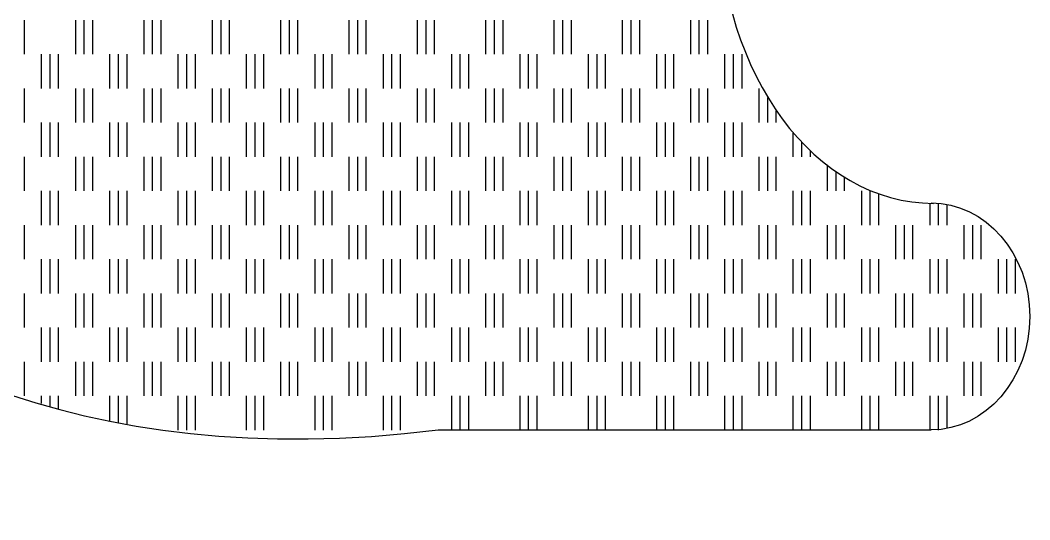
# Model space of a CAD drawing. Extents: x 5 to 365, y 4 to 204.
# Drawn here: x 34.72 to 64.26, y 127.95 to 142.57 of the extents above; entities that cross this region are included whole.
import ezdxf

# ---------------------------------------------------------------- set-up
doc = ezdxf.new("R2010")
doc.units = 0
doc.layers.add('Your_Design', color=7, linetype='CONTINUOUS')

msp = doc.modelspace()

# ---------------------------------------------------------------- linework, layer by layer
at = {"layer": 'Your_Design', "color": 6}
for points in [[(34.843847, 141.57235), (34.843847, 142.566538)], [(36.343848, 141.57235), (36.343848, 142.566538)], [(36.593847, 141.57235), (36.593847, 142.566538)], [(36.843847, 141.57235), (36.843847, 142.566538)], [(38.343847, 141.57235), (38.343847, 142.566538)], [(38.593847, 141.57235), (38.593847, 142.566538)], [(38.843846, 141.57235), (38.843846, 142.566538)], [(40.343847, 141.57235), (40.343847, 142.566538)], [(40.593846, 141.57235), (40.593846, 142.566538)], [(40.843846, 141.57235), (40.843846, 142.566538)], [(42.34385, 141.57235), (42.34385, 142.566538)], [(42.593849, 141.57235), (42.593849, 142.566538)], [(42.843849, 141.57235), (42.843849, 142.566538)], [(44.343849, 141.57235), (44.343849, 142.566538)], [(44.593849, 141.57235), (44.593849, 142.566538)], [(44.843848, 141.57235), (44.843848, 142.566538)], [(46.343845, 141.57235), (46.343845, 142.566538)], [(46.593845, 141.57235), (46.593845, 142.566538)], [(46.843844, 141.57235), (46.843844, 142.566538)], [(48.343845, 141.57235), (48.343845, 142.566538)], [(48.593844, 141.57235), (48.593844, 142.566538)], [(48.843844, 141.57235), (48.843844, 142.566538)], [(50.343851, 141.57235), (50.343851, 142.566538)], [(50.593851, 141.57235), (50.593851, 142.566538)], [(50.84385, 141.57235), (50.84385, 142.566538)], [(52.343847, 141.57235), (52.343847, 142.566538)], [(52.593847, 141.57235), (52.593847, 142.566538)], [(52.843846, 141.57235), (52.843846, 142.566538)], [(54.336424, 141.572357), (54.336424, 142.566538)], [(54.586424, 141.572357), (54.586424, 142.566538)], [(54.836423, 141.572357), (54.836423, 142.566538)], [(56.58642, 139.572354), (56.58642, 140.307769)], [(56.836419, 139.572354), (56.836419, 139.910894)], [(35.34385, 138.570536), (35.34385, 139.572354)], [(35.593849, 138.570536), (35.593849, 139.572354)], [(35.843849, 138.571541), (35.843849, 139.572354)], [(37.343849, 138.570536), (37.343849, 139.572354)], [(37.593849, 138.570536), (37.593849, 139.572354)], [(37.843848, 138.571541), (37.843848, 139.572354)], [(39.343849, 138.570536), (39.343849, 139.572354)], [(39.593848, 138.570536), (39.593848, 139.572354)], [(39.843848, 138.571541), (39.843848, 139.572354)], [(41.343848, 138.570536), (41.343848, 139.572354)], [(41.593848, 138.570536), (41.593848, 139.572354)], [(41.843847, 138.571541), (41.843847, 139.572354)], [(43.343851, 138.570536), (43.343851, 139.572354)], [(43.593851, 138.570536), (43.593851, 139.572354)], [(43.84385, 138.571541), (43.84385, 139.572354)], [(45.343851, 138.570536), (45.343851, 139.572354)], [(45.59385, 138.570536), (45.59385, 139.572354)], [(45.84385, 138.571541), (45.84385, 139.572354)], [(47.343847, 138.570536), (47.343847, 139.572354)], [(47.593846, 138.570536), (47.593846, 139.572354)], [(47.843846, 138.571541), (47.843846, 139.572354)], [(49.343846, 138.570536), (49.343846, 139.572354)], [(49.593846, 138.570536), (49.593846, 139.572354)], [(49.843845, 138.571541), (49.843845, 139.572354)], [(51.343849, 138.570536), (51.343849, 139.572354)], [(51.593849, 138.570536), (51.593849, 139.572354)], [(51.843848, 138.571541), (51.843848, 139.572354)], [(53.343849, 138.570536), (53.343849, 139.572354)], [(53.593848, 138.570536), (53.593848, 139.572354)], [(53.843848, 138.571541), (53.843848, 139.572354)], [(55.336422, 138.570536), (55.336422, 139.572354)], [(55.586422, 138.570536), (55.586422, 139.572354)], [(55.836421, 138.571541), (55.836421, 139.572354)], [(57.336418, 138.570536), (57.336418, 139.260524)], [(57.586418, 138.570536), (57.586418, 139.005391)], [(34.843847, 137.572348), (34.843847, 138.566536)], [(36.343848, 137.572348), (36.343848, 138.566536)], [(36.593847, 137.572348), (36.593847, 138.566536)], [(36.843847, 137.572348), (36.843847, 138.566536)], [(38.343847, 137.572348), (38.343847, 138.566536)], [(38.593847, 137.572348), (38.593847, 138.566536)], [(38.843846, 137.572348), (38.843846, 138.566536)], [(40.343847, 137.572348), (40.343847, 138.566536)], [(40.593846, 137.572348), (40.593846, 138.566536)], [(40.843846, 137.572348), (40.843846, 138.566536)], [(42.34385, 137.572348), (42.34385, 138.566536)], [(42.593849, 137.572348), (42.593849, 138.566536)], [(42.843849, 137.572348), (42.843849, 138.566536)], [(44.343849, 137.572348), (44.343849, 138.566536)], [(44.593849, 137.572348), (44.593849, 138.566536)], [(44.843848, 137.572348), (44.843848, 138.566536)], [(46.343845, 137.572348), (46.343845, 138.566536)], [(46.593845, 137.572348), (46.593845, 138.566536)], [(46.843844, 137.572348), (46.843844, 138.566536)], [(48.343845, 137.572348), (48.343845, 138.566536)], [(48.593844, 137.572348), (48.593844, 138.566536)], [(48.843844, 137.572348), (48.843844, 138.566536)], [(50.343851, 137.572348), (50.343851, 138.566536)], [(50.593851, 137.572348), (50.593851, 138.566536)], [(50.84385, 137.572348), (50.84385, 138.566536)], [(52.343847, 137.572348), (52.343847, 138.566536)], [(52.593847, 137.572348), (52.593847, 138.566536)], [(52.843846, 137.572348), (52.843846, 138.566536)], [(54.336424, 137.572348), (54.336424, 138.566536)], [(54.586424, 137.572348), (54.586424, 138.566536)], [(54.836423, 137.572348), (54.836423, 138.566536)], [(56.33642, 137.572348), (56.33642, 138.566536)], [(56.58642, 137.572348), (56.58642, 138.566536)], [(56.836419, 137.572348), (56.836419, 138.566536)], [(57.836417, 138.571541), (57.836417, 138.731357)], [(58.336416, 137.572348), (58.336416, 138.330305)], [(58.586416, 137.572348), (58.586416, 138.141311)], [(58.836415, 137.572348), (58.836415, 137.980674)], [(59.836413, 136.57235), (59.836413, 137.477849)], [(61.336421, 136.57235), (61.336421, 137.203826)], [(61.58642, 136.57235), (61.58642, 137.213269)], [(61.83642, 136.57235), (61.83642, 137.175473)], [(35.34385, 134.570537), (35.34385, 135.572352)], [(35.593849, 134.570537), (35.593849, 135.572352)], [(35.843849, 134.571539), (35.843849, 135.572352)], [(37.343849, 134.570537), (37.343849, 135.572352)], [(37.593849, 134.570537), (37.593849, 135.572352)], [(37.843848, 134.571539), (37.843848, 135.572352)], [(39.343849, 134.570537), (39.343849, 135.572352)], [(39.593848, 134.570537), (39.593848, 135.572352)], [(39.843848, 134.571539), (39.843848, 135.572352)], [(41.343848, 134.570537), (41.343848, 135.572352)], [(41.593848, 134.570537), (41.593848, 135.572352)], [(41.843847, 134.571539), (41.843847, 135.572352)], [(43.343851, 134.570537), (43.343851, 135.572352)], [(43.593851, 134.570537), (43.593851, 135.572352)], [(43.84385, 134.571539), (43.84385, 135.572352)], [(45.343851, 134.570537), (45.343851, 135.572352)], [(45.59385, 134.570537), (45.59385, 135.572352)], [(45.84385, 134.571539), (45.84385, 135.572352)], [(47.343847, 134.570537), (47.343847, 135.572352)], [(47.593846, 134.570537), (47.593846, 135.572352)], [(47.843846, 134.571539), (47.843846, 135.572352)], [(49.343846, 134.570537), (49.343846, 135.572352)], [(49.593846, 134.570537), (49.593846, 135.572352)], [(49.843845, 134.571539), (49.843845, 135.572352)], [(51.343849, 134.570537), (51.343849, 135.572352)], [(51.593849, 134.570537), (51.593849, 135.572352)], [(51.843848, 134.571539), (51.843848, 135.572352)], [(53.343849, 134.570537), (53.343849, 135.572352)], [(53.593848, 134.570537), (53.593848, 135.572352)], [(53.843848, 134.571539), (53.843848, 135.572352)], [(55.336422, 134.570537), (55.336422, 135.572352)], [(55.586422, 134.570537), (55.586422, 135.572352)], [(55.836421, 134.571539), (55.836421, 135.572352)], [(57.336418, 134.570544), (57.336418, 135.572352)], [(57.586418, 134.570544), (57.586418, 135.572352)], [(57.836417, 134.571539), (57.836417, 135.572352)], [(59.336414, 134.570537), (59.336414, 135.572352)], [(59.586414, 134.570537), (59.586414, 135.572352)], [(59.836413, 134.571539), (59.836413, 135.572352)], [(61.336421, 134.570544), (61.336421, 135.572352)], [(61.58642, 134.570544), (61.58642, 135.572352)], [(61.83642, 134.571539), (61.83642, 135.572352)], [(63.33642, 134.570537), (63.33642, 135.572352)], [(63.58642, 134.570537), (63.58642, 135.572352)], [(63.836419, 134.571539), (63.836419, 135.572352)], [(34.843847, 133.572349), (34.843847, 134.566537)], [(36.343848, 133.572349), (36.343848, 134.566537)], [(36.593847, 133.572349), (36.593847, 134.566537)], [(36.843847, 133.572349), (36.843847, 134.566537)], [(38.343847, 133.572359), (38.343847, 134.566537)], [(38.593847, 133.572359), (38.593847, 134.566537)], [(38.843846, 133.572359), (38.843846, 134.566537)], [(40.343847, 133.572349), (40.343847, 134.566537)], [(40.593846, 133.572349), (40.593846, 134.566537)], [(40.843846, 133.572349), (40.843846, 134.566537)], [(42.34385, 133.572349), (42.34385, 134.566537)], [(42.593849, 133.572349), (42.593849, 134.566537)], [(42.843849, 133.572349), (42.843849, 134.566537)], [(44.343849, 133.572349), (44.343849, 134.566537)], [(44.593849, 133.572349), (44.593849, 134.566537)], [(44.843848, 133.572349), (44.843848, 134.566537)], [(46.343845, 133.572359), (46.343845, 134.566537)], [(46.593845, 133.572359), (46.593845, 134.566537)], [(46.843844, 133.572359), (46.843844, 134.566537)], [(48.343845, 133.572349), (48.343845, 134.566537)], [(48.593844, 133.572349), (48.593844, 134.566537)], [(48.843844, 133.572349), (48.843844, 134.566537)], [(50.343851, 133.572349), (50.343851, 134.566537)], [(50.593851, 133.572349), (50.593851, 134.566537)], [(50.84385, 133.572349), (50.84385, 134.566537)], [(52.343847, 133.572349), (52.343847, 134.566537)], [(52.593847, 133.572349), (52.593847, 134.566537)], [(52.843846, 133.572349), (52.843846, 134.566537)], [(54.336424, 133.572359), (54.336424, 134.566544)], [(54.586424, 133.572359), (54.586424, 134.566544)], [(54.836423, 133.572359), (54.836423, 134.566544)], [(56.33642, 133.572359), (56.33642, 134.566544)], [(56.58642, 133.572359), (56.58642, 134.566544)], [(56.836419, 133.572359), (56.836419, 134.566544)], [(58.336416, 133.572359), (58.336416, 134.566544)], [(58.586416, 133.572359), (58.586416, 134.566544)], [(58.836415, 133.572359), (58.836415, 134.566544)], [(60.336423, 133.572359), (60.336423, 134.566544)], [(60.586422, 133.572359), (60.586422, 134.566544)], [(60.836422, 133.572359), (60.836422, 134.566544)], [(62.336419, 133.572359), (62.336419, 134.566544)], [(62.586418, 133.572359), (62.586418, 134.566544)], [(62.836418, 133.572359), (62.836418, 134.566544)], [(35.34385, 131.34539), (35.34385, 131.572353)], [(35.593849, 131.269793), (35.593849, 131.572353)], [(35.843849, 131.176303), (35.843849, 131.572353)], [(37.343849, 130.844569), (37.343849, 131.572353)], [(37.593849, 130.778423), (37.593849, 131.572353)], [(37.843848, 130.732181), (37.843848, 131.572353)], [(39.343849, 130.570545), (39.343849, 131.572353)], [(39.593848, 130.570545), (39.593848, 131.572353)], [(39.843848, 130.57154), (39.843848, 131.572353)], [(41.343848, 130.570534), (41.343848, 131.572353)], [(41.593848, 130.570534), (41.593848, 131.572353)], [(41.843847, 130.57154), (41.843847, 131.572353)], [(43.343851, 130.570534), (43.343851, 131.572353)], [(43.593851, 130.570534), (43.593851, 131.572353)], [(43.84385, 130.57154), (43.84385, 131.572353)], [(45.343851, 130.570534), (45.343851, 131.572353)], [(45.59385, 130.570534), (45.59385, 131.572353)], [(45.84385, 130.57154), (45.84385, 131.572353)], [(47.343847, 130.570545), (47.343847, 131.572353)], [(47.593846, 130.570545), (47.593846, 131.572353)], [(47.843846, 130.57154), (47.843846, 131.572353)], [(49.343846, 130.570534), (49.343846, 131.572353)], [(49.593846, 130.570534), (49.593846, 131.572353)], [(49.843845, 130.57154), (49.843845, 131.572353)], [(51.343849, 130.570534), (51.343849, 131.572353)], [(51.593849, 130.570534), (51.593849, 131.572353)], [(51.843848, 130.57154), (51.843848, 131.572353)], [(53.343849, 130.570534), (53.343849, 131.572353)], [(53.593848, 130.570534), (53.593848, 131.572353)], [(53.843848, 130.57154), (53.843848, 131.572353)], [(55.336422, 130.570545), (55.336422, 131.572353)], [(55.586422, 130.570545), (55.586422, 131.572353)], [(55.836421, 130.57154), (55.836421, 131.572353)], [(57.336418, 130.570545), (57.336418, 131.572353)], [(57.586418, 130.570545), (57.586418, 131.572353)], [(57.836417, 130.57154), (57.836417, 131.572353)], [(59.336414, 130.570545), (59.336414, 131.572353)], [(59.586414, 130.570545), (59.586414, 131.572353)], [(59.836413, 130.57154), (59.836413, 131.572353)], [(61.336421, 130.570545), (61.336421, 131.572353)], [(61.58642, 130.570545), (61.58642, 131.572353)], [(61.83642, 130.637686), (61.83642, 131.572353)]]:
    msp.add_lwpolyline(points, dxfattribs=at)
at = {"layer": 'Your_Design', "color": 1}
msp.add_lwpolyline([(46.945652, 130.576933), (61.366489, 130.576933)], dxfattribs=at)
for points in [[(20.507448, 145.64746), (20.507448, 145.64746), (25.657749, 127.945565), (46.945652, 130.576933)], [(55.176889, 145.655574), (55.176889, 140.990161), (57.981631, 137.20809), (61.44144, 137.20809)], [(61.366262, 137.219976), (62.961728, 137.219976), (64.25528, 135.73262), (64.25528, 133.897841)], [(64.25528, 133.897841), (64.25528, 132.063079), (62.961906, 130.575705), (61.36644, 130.575705)]]:
    msp.add_open_spline(points, degree=3, dxfattribs=at)
at = {"layer": 'Your_Design', "color": 6}
for points in [[(35.34385, 140.572352), (35.34385, 141.541098), (35.34385, 141.57235), (35.34385, 141.57235)], [(35.593849, 140.572352), (35.593849, 141.541098), (35.593849, 141.57235), (35.593849, 141.57235)], [(35.843849, 140.572352), (35.843849, 141.541098), (35.843849, 141.57235), (35.843849, 141.57235)], [(37.343849, 140.572352), (37.343849, 141.541098), (37.343849, 141.57235), (37.343849, 141.57235)], [(37.593849, 140.572352), (37.593849, 141.541098), (37.593849, 141.57235), (37.593849, 141.57235)], [(37.843848, 140.572352), (37.843848, 141.541098), (37.843848, 141.57235), (37.843848, 141.57235)], [(39.343849, 140.572352), (39.343849, 141.541098), (39.343849, 141.57235), (39.343849, 141.57235)], [(39.593848, 140.572352), (39.593848, 141.541098), (39.593848, 141.57235), (39.593848, 141.57235)], [(39.843848, 140.572352), (39.843848, 141.541098), (39.843848, 141.57235), (39.843848, 141.57235)], [(41.343848, 140.572352), (41.343848, 141.541098), (41.343848, 141.57235), (41.343848, 141.57235)], [(41.593848, 140.572352), (41.593848, 141.541098), (41.593848, 141.57235), (41.593848, 141.57235)], [(41.843847, 140.572352), (41.843847, 141.541098), (41.843847, 141.57235), (41.843847, 141.57235)], [(43.343851, 140.572352), (43.343851, 141.541098), (43.343851, 141.57235), (43.343851, 141.57235)], [(43.593851, 140.572352), (43.593851, 141.541098), (43.593851, 141.57235), (43.593851, 141.57235)], [(43.84385, 140.572352), (43.84385, 141.541098), (43.84385, 141.57235), (43.84385, 141.57235)], [(45.343851, 140.572352), (45.343851, 141.541098), (45.343851, 141.57235), (45.343851, 141.57235)], [(45.59385, 140.572352), (45.59385, 141.541098), (45.59385, 141.57235), (45.59385, 141.57235)], [(45.84385, 140.572352), (45.84385, 141.541098), (45.84385, 141.57235), (45.84385, 141.57235)], [(47.343847, 140.572352), (47.343847, 141.541098), (47.343847, 141.57235), (47.343847, 141.57235)], [(47.593846, 140.572352), (47.593846, 141.541098), (47.593846, 141.57235), (47.593846, 141.57235)], [(47.843846, 140.572352), (47.843846, 141.541098), (47.843846, 141.57235), (47.843846, 141.57235)], [(49.343846, 140.572352), (49.343846, 141.541098), (49.343846, 141.57235), (49.343846, 141.57235)], [(49.593846, 140.572352), (49.593846, 141.541098), (49.593846, 141.57235), (49.593846, 141.57235)], [(49.843845, 140.572352), (49.843845, 141.541098), (49.843845, 141.57235), (49.843845, 141.57235)], [(51.343849, 140.572352), (51.343849, 141.541098), (51.343849, 141.57235), (51.343849, 141.57235)], [(51.593849, 140.572352), (51.593849, 141.541098), (51.593849, 141.57235), (51.593849, 141.57235)], [(51.843848, 140.572352), (51.843848, 141.541098), (51.843848, 141.57235), (51.843848, 141.57235)], [(53.343849, 140.572352), (53.343849, 141.541098), (53.343849, 141.57235), (53.343849, 141.57235)], [(53.593848, 140.572352), (53.593848, 141.541098), (53.593848, 141.57235), (53.593848, 141.57235)], [(53.843848, 140.572352), (53.843848, 141.541098), (53.843848, 141.57235), (53.843848, 141.57235)], [(55.336422, 140.572352), (55.336422, 141.541105), (55.336422, 141.572357), (55.336422, 141.572357)], [(55.586422, 140.572352), (55.586422, 141.541105), (55.586422, 141.572357), (55.586422, 141.572357)], [(55.836421, 140.572352), (55.836421, 141.541105), (55.836421, 141.57235), (55.836421, 141.57235)], [(34.843847, 139.572354), (34.843847, 140.5411), (34.843847, 140.572352), (34.843847, 140.572352)], [(36.343848, 139.572354), (36.343848, 140.5411), (36.343848, 140.572352), (36.343848, 140.572352)], [(36.593847, 139.572354), (36.593847, 140.5411), (36.593847, 140.572352), (36.593847, 140.572352)], [(36.843847, 139.572354), (36.843847, 140.5411), (36.843847, 140.572352), (36.843847, 140.572352)], [(38.343847, 139.572354), (38.343847, 140.5411), (38.343847, 140.572352), (38.343847, 140.572352)], [(38.593847, 139.572354), (38.593847, 140.5411), (38.593847, 140.572352), (38.593847, 140.572352)], [(38.843846, 139.572354), (38.843846, 140.5411), (38.843846, 140.572352), (38.843846, 140.572352)], [(40.343847, 139.572354), (40.343847, 140.5411), (40.343847, 140.572352), (40.343847, 140.572352)], [(40.593846, 139.572354), (40.593846, 140.5411), (40.593846, 140.572352), (40.593846, 140.572352)], [(40.843846, 139.572354), (40.843846, 140.5411), (40.843846, 140.572352), (40.843846, 140.572352)], [(42.34385, 139.572354), (42.34385, 140.5411), (42.34385, 140.572352), (42.34385, 140.572352)], [(42.593849, 139.572354), (42.593849, 140.5411), (42.593849, 140.572352), (42.593849, 140.572352)], [(42.843849, 139.572354), (42.843849, 140.5411), (42.843849, 140.572352), (42.843849, 140.572352)], [(44.343849, 139.572354), (44.343849, 140.5411), (44.343849, 140.572352), (44.343849, 140.572352)], [(44.593849, 139.572354), (44.593849, 140.5411), (44.593849, 140.572352), (44.593849, 140.572352)], [(44.843848, 139.572354), (44.843848, 140.5411), (44.843848, 140.572352), (44.843848, 140.572352)], [(46.343845, 139.572354), (46.343845, 140.5411), (46.343845, 140.572352), (46.343845, 140.572352)], [(46.593845, 139.572354), (46.593845, 140.5411), (46.593845, 140.572352), (46.593845, 140.572352)], [(46.843844, 139.572354), (46.843844, 140.5411), (46.843844, 140.572352), (46.843844, 140.572352)], [(48.343845, 139.572354), (48.343845, 140.5411), (48.343845, 140.572352), (48.343845, 140.572352)], [(48.593844, 139.572354), (48.593844, 140.5411), (48.593844, 140.572352), (48.593844, 140.572352)], [(48.843844, 139.572354), (48.843844, 140.5411), (48.843844, 140.572352), (48.843844, 140.572352)], [(50.343851, 139.572354), (50.343851, 140.5411), (50.343851, 140.572352), (50.343851, 140.572352)], [(50.593851, 139.572354), (50.593851, 140.5411), (50.593851, 140.572352), (50.593851, 140.572352)], [(50.84385, 139.572354), (50.84385, 140.5411), (50.84385, 140.572352), (50.84385, 140.572352)], [(52.343847, 139.572354), (52.343847, 140.5411), (52.343847, 140.572352), (52.343847, 140.572352)], [(52.593847, 139.572354), (52.593847, 140.5411), (52.593847, 140.572352), (52.593847, 140.572352)], [(52.843846, 139.572354), (52.843846, 140.5411), (52.843846, 140.572352), (52.843846, 140.572352)], [(54.336424, 139.572354), (54.336424, 140.541107), (54.336424, 140.572352), (54.336424, 140.572352)], [(54.586424, 139.572354), (54.586424, 140.5411), (54.586424, 140.572352), (54.586424, 140.572352)], [(54.836423, 139.572354), (54.836423, 140.541107), (54.836423, 140.572352), (54.836423, 140.572352)], [(56.33642, 139.572354), (56.33642, 140.541107), (56.33642, 140.572352), (56.33642, 140.572352)], [(35.34385, 136.57235), (35.34385, 137.541095), (35.34385, 137.572348), (35.34385, 137.572348)], [(35.593849, 136.57235), (35.593849, 137.541095), (35.593849, 137.572348), (35.593849, 137.572348)], [(35.843849, 136.57235), (35.843849, 137.541095), (35.843849, 137.572348), (35.843849, 137.572348)], [(37.343849, 136.57235), (37.343849, 137.541095), (37.343849, 137.572348), (37.343849, 137.572348)], [(37.593849, 136.57235), (37.593849, 137.541095), (37.593849, 137.572348), (37.593849, 137.572348)], [(37.843848, 136.57235), (37.843848, 137.541095), (37.843848, 137.572348), (37.843848, 137.572348)], [(39.343849, 136.57235), (39.343849, 137.541095), (39.343849, 137.572348), (39.343849, 137.572348)], [(39.593848, 136.57235), (39.593848, 137.541095), (39.593848, 137.572348), (39.593848, 137.572348)], [(39.843848, 136.57235), (39.843848, 137.541095), (39.843848, 137.572348), (39.843848, 137.572348)], [(41.343848, 136.57235), (41.343848, 137.541095), (41.343848, 137.572348), (41.343848, 137.572348)], [(41.593848, 136.57235), (41.593848, 137.541095), (41.593848, 137.572348), (41.593848, 137.572348)], [(41.843847, 136.57235), (41.843847, 137.541095), (41.843847, 137.572348), (41.843847, 137.572348)], [(43.343851, 136.57235), (43.343851, 137.541095), (43.343851, 137.572348), (43.343851, 137.572348)], [(43.593851, 136.57235), (43.593851, 137.541095), (43.593851, 137.572348), (43.593851, 137.572348)], [(43.84385, 136.57235), (43.84385, 137.541095), (43.84385, 137.572348), (43.84385, 137.572348)], [(45.343851, 136.57235), (45.343851, 137.541095), (45.343851, 137.572348), (45.343851, 137.572348)], [(45.59385, 136.57235), (45.59385, 137.541095), (45.59385, 137.572348), (45.59385, 137.572348)], [(45.84385, 136.57235), (45.84385, 137.541095), (45.84385, 137.572348), (45.84385, 137.572348)], [(47.343847, 136.57235), (47.343847, 137.541095), (47.343847, 137.572348), (47.343847, 137.572348)], [(47.593846, 136.57235), (47.593846, 137.541095), (47.593846, 137.572348), (47.593846, 137.572348)], [(47.843846, 136.57235), (47.843846, 137.541095), (47.843846, 137.572348), (47.843846, 137.572348)], [(49.343846, 136.57235), (49.343846, 137.541095), (49.343846, 137.572348), (49.343846, 137.572348)], [(49.593846, 136.57235), (49.593846, 137.541095), (49.593846, 137.572348), (49.593846, 137.572348)], [(49.843845, 136.57235), (49.843845, 137.541095), (49.843845, 137.572348), (49.843845, 137.572348)], [(51.343849, 136.57235), (51.343849, 137.541095), (51.343849, 137.572348), (51.343849, 137.572348)], [(51.593849, 136.57235), (51.593849, 137.541095), (51.593849, 137.572348), (51.593849, 137.572348)], [(51.843848, 136.57235), (51.843848, 137.541095), (51.843848, 137.572348), (51.843848, 137.572348)], [(53.343849, 136.57235), (53.343849, 137.541095), (53.343849, 137.572348), (53.343849, 137.572348)], [(53.593848, 136.57235), (53.593848, 137.541095), (53.593848, 137.572348), (53.593848, 137.572348)], [(53.843848, 136.57235), (53.843848, 137.541095), (53.843848, 137.572348), (53.843848, 137.572348)], [(55.336422, 136.57235), (55.336422, 137.541095), (55.336422, 137.572348), (55.336422, 137.572348)], [(55.586422, 136.57235), (55.586422, 137.541095), (55.586422, 137.572348), (55.586422, 137.572348)], [(55.836421, 136.57235), (55.836421, 137.541095), (55.836421, 137.572348), (55.836421, 137.572348)], [(57.336418, 136.57235), (57.336418, 137.541095), (57.336418, 137.572348), (57.336418, 137.572348)], [(57.586418, 136.57235), (57.586418, 137.541095), (57.586418, 137.572348), (57.586418, 137.572348)], [(57.836417, 136.57235), (57.836417, 137.541095), (57.836417, 137.572348), (57.836417, 137.572348)], [(59.336414, 136.57235), (59.336414, 137.541095), (59.336414, 137.572348), (59.336414, 137.572348)], [(59.586414, 136.57235), (59.586414, 137.541095), (59.586414, 137.572348), (59.586414, 137.572348)], [(34.843847, 135.572352), (34.843847, 136.541101), (34.843847, 136.57235), (34.843847, 136.57235)], [(36.343848, 135.572352), (36.343848, 136.541101), (36.343848, 136.57235), (36.343848, 136.57235)], [(36.593847, 135.572352), (36.593847, 136.541097), (36.593847, 136.57235), (36.593847, 136.57235)], [(36.843847, 135.572352), (36.843847, 136.541101), (36.843847, 136.57235), (36.843847, 136.57235)], [(38.343847, 135.572352), (38.343847, 136.541101), (38.343847, 136.57235), (38.343847, 136.57235)], [(38.593847, 135.572352), (38.593847, 136.541097), (38.593847, 136.57235), (38.593847, 136.57235)], [(38.843846, 135.572352), (38.843846, 136.541101), (38.843846, 136.57235), (38.843846, 136.57235)], [(40.343847, 135.572352), (40.343847, 136.541101), (40.343847, 136.57235), (40.343847, 136.57235)], [(40.593846, 135.572352), (40.593846, 136.541097), (40.593846, 136.57235), (40.593846, 136.57235)], [(40.843846, 135.572352), (40.843846, 136.541101), (40.843846, 136.57235), (40.843846, 136.57235)], [(42.34385, 135.572352), (42.34385, 136.541101), (42.34385, 136.57235), (42.34385, 136.57235)], [(42.593849, 135.572352), (42.593849, 136.541097), (42.593849, 136.57235), (42.593849, 136.57235)], [(42.843849, 135.572352), (42.843849, 136.541101), (42.843849, 136.57235), (42.843849, 136.57235)], [(44.343849, 135.572352), (44.343849, 136.541101), (44.343849, 136.57235), (44.343849, 136.57235)], [(44.593849, 135.572352), (44.593849, 136.541097), (44.593849, 136.57235), (44.593849, 136.57235)], [(44.843848, 135.572352), (44.843848, 136.541101), (44.843848, 136.57235), (44.843848, 136.57235)], [(46.343845, 135.572352), (46.343845, 136.541101), (46.343845, 136.57235), (46.343845, 136.57235)], [(46.593845, 135.572352), (46.593845, 136.541097), (46.593845, 136.57235), (46.593845, 136.57235)], [(46.843844, 135.572352), (46.843844, 136.541101), (46.843844, 136.57235), (46.843844, 136.57235)], [(48.343845, 135.572352), (48.343845, 136.541101), (48.343845, 136.57235), (48.343845, 136.57235)], [(48.593844, 135.572352), (48.593844, 136.541097), (48.593844, 136.57235), (48.593844, 136.57235)], [(48.843844, 135.572352), (48.843844, 136.541101), (48.843844, 136.57235), (48.843844, 136.57235)], [(50.343851, 135.572352), (50.343851, 136.541101), (50.343851, 136.57235), (50.343851, 136.57235)], [(50.593851, 135.572352), (50.593851, 136.541097), (50.593851, 136.57235), (50.593851, 136.57235)], [(50.84385, 135.572352), (50.84385, 136.541101), (50.84385, 136.57235), (50.84385, 136.57235)], [(52.343847, 135.572352), (52.343847, 136.541101), (52.343847, 136.57235), (52.343847, 136.57235)], [(52.593847, 135.572352), (52.593847, 136.541097), (52.593847, 136.57235), (52.593847, 136.57235)], [(52.843846, 135.572352), (52.843846, 136.541101), (52.843846, 136.57235), (52.843846, 136.57235)], [(54.336424, 135.572352), (54.336424, 136.541108), (54.336424, 136.57235), (54.336424, 136.57235)], [(54.586424, 135.572352), (54.586424, 136.541097), (54.586424, 136.57235), (54.586424, 136.57235)], [(54.836423, 135.572352), (54.836423, 136.541108), (54.836423, 136.57235), (54.836423, 136.57235)], [(56.33642, 135.572352), (56.33642, 136.541108), (56.33642, 136.57235), (56.33642, 136.57235)], [(56.58642, 135.572352), (56.58642, 136.541097), (56.58642, 136.57235), (56.58642, 136.57235)], [(56.836419, 135.572352), (56.836419, 136.541108), (56.836419, 136.57235), (56.836419, 136.57235)], [(58.336416, 135.572352), (58.336416, 136.541108), (58.336416, 136.57235), (58.336416, 136.57235)], [(58.586416, 135.572352), (58.586416, 136.541097), (58.586416, 136.57235), (58.586416, 136.57235)], [(58.836415, 135.572352), (58.836415, 136.541108), (58.836415, 136.57235), (58.836415, 136.57235)], [(60.336423, 135.572352), (60.336423, 136.541108), (60.336423, 136.57235), (60.336423, 136.57235)], [(60.586422, 135.572352), (60.586422, 136.541097), (60.586422, 136.57235), (60.586422, 136.57235)], [(60.836422, 135.572352), (60.836422, 136.541108), (60.836422, 136.57235), (60.836422, 136.57235)], [(62.336419, 135.572352), (62.336419, 136.541108), (62.336419, 136.57235), (62.336419, 136.57235)], [(62.586418, 135.572352), (62.586418, 136.541097), (62.586418, 136.57235), (62.586418, 136.57235)], [(62.836418, 135.572352), (62.836418, 136.541108), (62.836418, 136.57235), (62.836418, 136.57235)], [(35.34385, 132.572351), (35.34385, 133.541096), (35.34385, 133.572349), (35.34385, 133.572349)], [(35.593849, 132.572351), (35.593849, 133.541096), (35.593849, 133.572349), (35.593849, 133.572349)], [(35.843849, 132.572351), (35.843849, 133.541096), (35.843849, 133.572349), (35.843849, 133.572349)], [(37.343849, 132.572351), (37.343849, 133.541096), (37.343849, 133.572349), (37.343849, 133.572349)], [(37.593849, 132.572351), (37.593849, 133.541096), (37.593849, 133.572349), (37.593849, 133.572349)], [(37.843848, 132.572351), (37.843848, 133.541096), (37.843848, 133.572349), (37.843848, 133.572349)], [(39.343849, 132.572351), (39.343849, 133.541107), (39.343849, 133.572359), (39.343849, 133.572359)], [(39.593848, 132.572351), (39.593848, 133.541107), (39.593848, 133.572359), (39.593848, 133.572359)], [(39.843848, 132.572351), (39.843848, 133.541107), (39.843848, 133.572349), (39.843848, 133.572349)], [(41.343848, 132.572351), (41.343848, 133.541096), (41.343848, 133.572349), (41.343848, 133.572349)], [(41.593848, 132.572351), (41.593848, 133.541096), (41.593848, 133.572349), (41.593848, 133.572349)], [(41.843847, 132.572351), (41.843847, 133.541096), (41.843847, 133.572349), (41.843847, 133.572349)], [(43.343851, 132.572351), (43.343851, 133.541096), (43.343851, 133.572349), (43.343851, 133.572349)], [(43.593851, 132.572351), (43.593851, 133.541096), (43.593851, 133.572349), (43.593851, 133.572349)], [(43.84385, 132.572351), (43.84385, 133.541096), (43.84385, 133.572349), (43.84385, 133.572349)], [(45.343851, 132.572351), (45.343851, 133.541096), (45.343851, 133.572349), (45.343851, 133.572349)], [(45.59385, 132.572351), (45.59385, 133.541096), (45.59385, 133.572349), (45.59385, 133.572349)], [(45.84385, 132.572351), (45.84385, 133.541096), (45.84385, 133.572349), (45.84385, 133.572349)], [(47.343847, 132.572351), (47.343847, 133.541107), (47.343847, 133.572359), (47.343847, 133.572359)], [(47.593846, 132.572351), (47.593846, 133.541107), (47.593846, 133.572359), (47.593846, 133.572359)], [(47.843846, 132.572351), (47.843846, 133.541107), (47.843846, 133.572349), (47.843846, 133.572349)], [(49.343846, 132.572351), (49.343846, 133.541096), (49.343846, 133.572349), (49.343846, 133.572349)], [(49.593846, 132.572351), (49.593846, 133.541096), (49.593846, 133.572349), (49.593846, 133.572349)], [(49.843845, 132.572351), (49.843845, 133.541096), (49.843845, 133.572349), (49.843845, 133.572349)], [(51.343849, 132.572351), (51.343849, 133.541096), (51.343849, 133.572349), (51.343849, 133.572349)], [(51.593849, 132.572351), (51.593849, 133.541096), (51.593849, 133.572349), (51.593849, 133.572349)], [(51.843848, 132.572351), (51.843848, 133.541096), (51.843848, 133.572349), (51.843848, 133.572349)], [(53.343849, 132.572351), (53.343849, 133.541096), (53.343849, 133.572349), (53.343849, 133.572349)], [(53.593848, 132.572351), (53.593848, 133.541096), (53.593848, 133.572349), (53.593848, 133.572349)], [(53.843848, 132.572351), (53.843848, 133.541096), (53.843848, 133.572349), (53.843848, 133.572349)], [(55.336422, 132.572351), (55.336422, 133.541107), (55.336422, 133.572359), (55.336422, 133.572359)], [(55.586422, 132.572351), (55.586422, 133.541107), (55.586422, 133.572359), (55.586422, 133.572359)], [(55.836421, 132.572351), (55.836421, 133.541107), (55.836421, 133.572349), (55.836421, 133.572349)], [(57.336418, 132.572361), (57.336418, 133.541107), (57.336418, 133.572359), (57.336418, 133.572359)], [(57.586418, 132.572361), (57.586418, 133.541107), (57.586418, 133.572359), (57.586418, 133.572359)], [(57.836417, 132.572361), (57.836417, 133.541107), (57.836417, 133.572349), (57.836417, 133.572349)], [(59.336414, 132.572351), (59.336414, 133.541107), (59.336414, 133.572359), (59.336414, 133.572359)], [(59.586414, 132.572351), (59.586414, 133.541107), (59.586414, 133.572359), (59.586414, 133.572359)], [(59.836413, 132.572351), (59.836413, 133.541107), (59.836413, 133.572349), (59.836413, 133.572349)], [(61.336421, 132.572361), (61.336421, 133.541107), (61.336421, 133.572359), (61.336421, 133.572359)], [(61.58642, 132.572361), (61.58642, 133.541107), (61.58642, 133.572359), (61.58642, 133.572359)], [(61.83642, 132.572361), (61.83642, 133.541107), (61.83642, 133.572349), (61.83642, 133.572349)], [(63.33642, 132.572351), (63.33642, 133.541107), (63.33642, 133.572359), (63.33642, 133.572359)], [(63.58642, 132.572351), (63.58642, 133.541107), (63.58642, 133.572359), (63.58642, 133.572359)], [(63.836419, 132.572351), (63.836419, 133.541107), (63.836419, 133.572349), (63.836419, 133.572349)], [(34.843847, 131.572353), (34.843847, 132.541098), (34.843847, 132.572351), (34.843847, 132.572351)], [(36.343848, 131.572353), (36.343848, 132.541098), (36.343848, 132.572351), (36.343848, 132.572351)], [(36.593847, 131.572353), (36.593847, 132.541098), (36.593847, 132.572351), (36.593847, 132.572351)], [(36.843847, 131.572353), (36.843847, 132.541098), (36.843847, 132.572351), (36.843847, 132.572351)], [(38.343847, 131.572353), (38.343847, 132.541098), (38.343847, 132.572351), (38.343847, 132.572351)], [(38.593847, 131.572353), (38.593847, 132.541098), (38.593847, 132.572351), (38.593847, 132.572351)], [(38.843846, 131.572353), (38.843846, 132.541098), (38.843846, 132.572351), (38.843846, 132.572351)], [(40.343847, 131.572353), (40.343847, 132.541098), (40.343847, 132.572351), (40.343847, 132.572351)], [(40.593846, 131.572353), (40.593846, 132.541098), (40.593846, 132.572351), (40.593846, 132.572351)], [(40.843846, 131.572353), (40.843846, 132.541098), (40.843846, 132.572351), (40.843846, 132.572351)], [(42.34385, 131.572353), (42.34385, 132.541098), (42.34385, 132.572351), (42.34385, 132.572351)], [(42.593849, 131.572353), (42.593849, 132.541098), (42.593849, 132.572351), (42.593849, 132.572351)], [(42.843849, 131.572353), (42.843849, 132.541098), (42.843849, 132.572351), (42.843849, 132.572351)], [(44.343849, 131.572353), (44.343849, 132.541098), (44.343849, 132.572351), (44.343849, 132.572351)], [(44.593849, 131.572353), (44.593849, 132.541098), (44.593849, 132.572351), (44.593849, 132.572351)], [(44.843848, 131.572353), (44.843848, 132.541098), (44.843848, 132.572351), (44.843848, 132.572351)], [(46.343845, 131.572353), (46.343845, 132.541098), (46.343845, 132.572351), (46.343845, 132.572351)], [(46.593845, 131.572353), (46.593845, 132.541098), (46.593845, 132.572351), (46.593845, 132.572351)], [(46.843844, 131.572353), (46.843844, 132.541098), (46.843844, 132.572351), (46.843844, 132.572351)], [(48.343845, 131.572353), (48.343845, 132.541098), (48.343845, 132.572351), (48.343845, 132.572351)], [(48.593844, 131.572353), (48.593844, 132.541098), (48.593844, 132.572351), (48.593844, 132.572351)], [(48.843844, 131.572353), (48.843844, 132.541098), (48.843844, 132.572351), (48.843844, 132.572351)], [(50.343851, 131.572353), (50.343851, 132.541098), (50.343851, 132.572351), (50.343851, 132.572351)], [(50.593851, 131.572353), (50.593851, 132.541098), (50.593851, 132.572351), (50.593851, 132.572351)], [(50.84385, 131.572353), (50.84385, 132.541098), (50.84385, 132.572351), (50.84385, 132.572351)], [(52.343847, 131.572353), (52.343847, 132.541098), (52.343847, 132.572351), (52.343847, 132.572351)], [(52.593847, 131.572353), (52.593847, 132.541098), (52.593847, 132.572351), (52.593847, 132.572351)], [(52.843846, 131.572353), (52.843846, 132.541098), (52.843846, 132.572351), (52.843846, 132.572351)], [(54.336424, 131.572353), (54.336424, 132.541109), (54.336424, 132.572361), (54.336424, 132.572361)], [(54.586424, 131.572353), (54.586424, 132.541098), (54.586424, 132.572351), (54.586424, 132.572351)], [(54.836423, 131.572353), (54.836423, 132.541109), (54.836423, 132.572351), (54.836423, 132.572351)], [(56.33642, 131.572353), (56.33642, 132.541109), (56.33642, 132.572361), (56.33642, 132.572361)], [(56.58642, 131.572353), (56.58642, 132.541109), (56.58642, 132.572361), (56.58642, 132.572361)], [(56.836419, 131.572353), (56.836419, 132.541109), (56.836419, 132.572351), (56.836419, 132.572351)], [(58.336416, 131.572353), (58.336416, 132.541109), (58.336416, 132.572361), (58.336416, 132.572361)], [(58.586416, 131.572353), (58.586416, 132.541098), (58.586416, 132.572351), (58.586416, 132.572351)], [(58.836415, 131.572353), (58.836415, 132.541109), (58.836415, 132.572351), (58.836415, 132.572351)], [(60.336423, 131.572353), (60.336423, 132.541109), (60.336423, 132.572361), (60.336423, 132.572361)], [(60.586422, 131.572353), (60.586422, 132.541109), (60.586422, 132.572361), (60.586422, 132.572361)], [(60.836422, 131.572353), (60.836422, 132.541109), (60.836422, 132.572351), (60.836422, 132.572351)], [(62.336419, 131.572353), (62.336419, 132.541109), (62.336419, 132.572361), (62.336419, 132.572361)], [(62.586418, 131.572353), (62.586418, 132.541098), (62.586418, 132.572351), (62.586418, 132.572351)], [(62.836418, 131.572353), (62.836418, 132.541109), (62.836418, 132.572351), (62.836418, 132.572351)]]:
    msp.add_open_spline(points, degree=3, dxfattribs=at)

doc.saveas('drawing.dxf')
